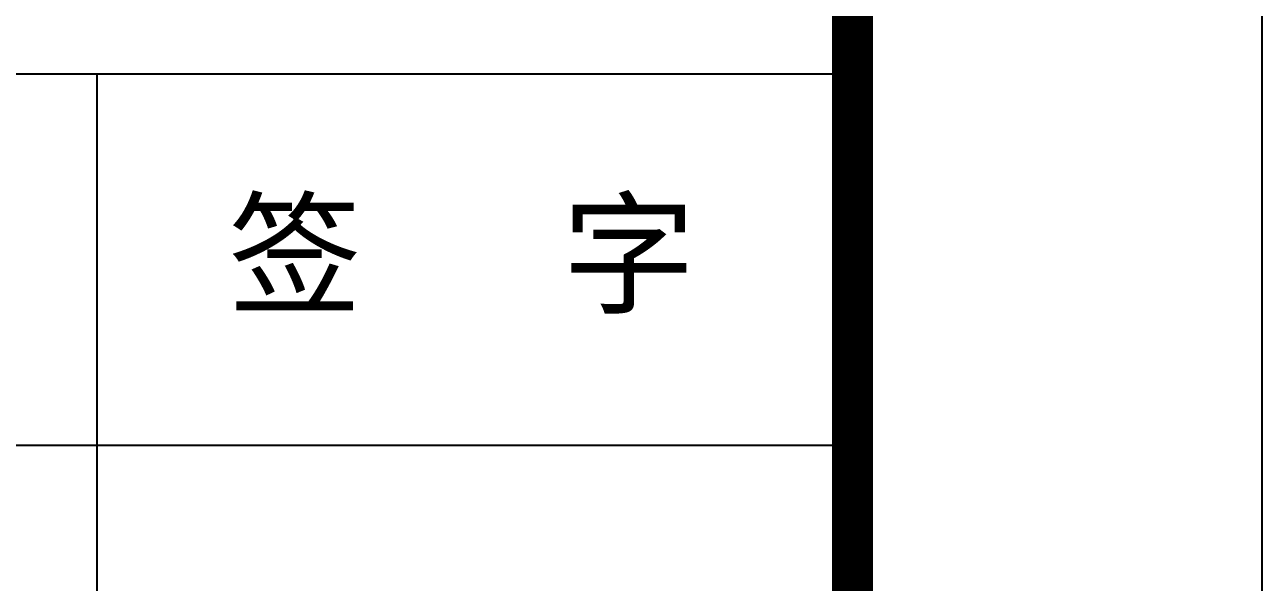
# Model space of a CAD drawing. Extents: x -17471 to 313636, y -71590 to 757901.
# Drawn here: x 123079 to 126100, y 47143 to 48505 of the extents above; entities that cross this region are included whole.
import ezdxf

# ---------------------------------------------------------------- set-up
doc = ezdxf.new("R2010")
doc.units = 0
doc.header["$LTSCALE"] = 1000
doc.header["$MEASUREMENT"] = 0
doc.layers.add('PUB_TITLE', color=4, linetype='Continuous')
doc.layers.add('图框', color=7, linetype='Continuous')
doc.styles.add('宋体', font='')
doc.styles.get('宋体').set_extended_font_data('SimSun')

# ---------------------------------------------------------------- blocks, each defined once
blk = doc.blocks.new('建筑图签A1')
at = {"layer": '图框', "color": 4}
blk.add_line((125100, 58400), (125100, 1000), dxfattribs=at)
at = {"layer": '图框', "color": 0}
for p, q in [((119627.9, 48385), (125100, 48385)), ((119627.9, 48385), (125100, 48385)), ((119627.9, 48385), (125100, 48385)), ((119654, 48385), (125100, 48385)), ((119654, 48385), (125100, 48385)), ((119654, 48385), (125100, 48385)), ((119654, 48385), (125100, 48385)), ((119654, 48385), (125100, 48385)), ((123255.8, 42217.6), (123255.8, 48385)), ((125100, 48385), (125100, 39133.9)), ((119627.9, 47478), (125100, 47478)), ((119627.9, 47478), (125100, 47478))]:
    blk.add_line(p, q, dxfattribs=at)
at = {"layer": '图框', "color": 0, "style": '宋体', "width": 1.000001}
blk.add_text('签   字', height=239.44, dxfattribs=at).set_placement((123575.3, 47824.8))

msp = doc.modelspace()

# ---------------------------------------------------------------- linework, layer by layer
at = {"layer": 'PUB_TITLE'}
msp.add_lwpolyline([(0, 0), (126100, 0), (126100, 59400), (0, 59400)], close=True, dxfattribs=at)
at = {"layer": 'PUB_TITLE', "const_width": 100}
msp.add_lwpolyline([(2500, 1000), (125100, 1000), (125100, 58400), (2500, 58400)], close=True, dxfattribs=at)

# ---------------------------------------------------------------- block references
msp.add_blockref('建筑图签A1', (0, 0))

doc.saveas('drawing.dxf')
